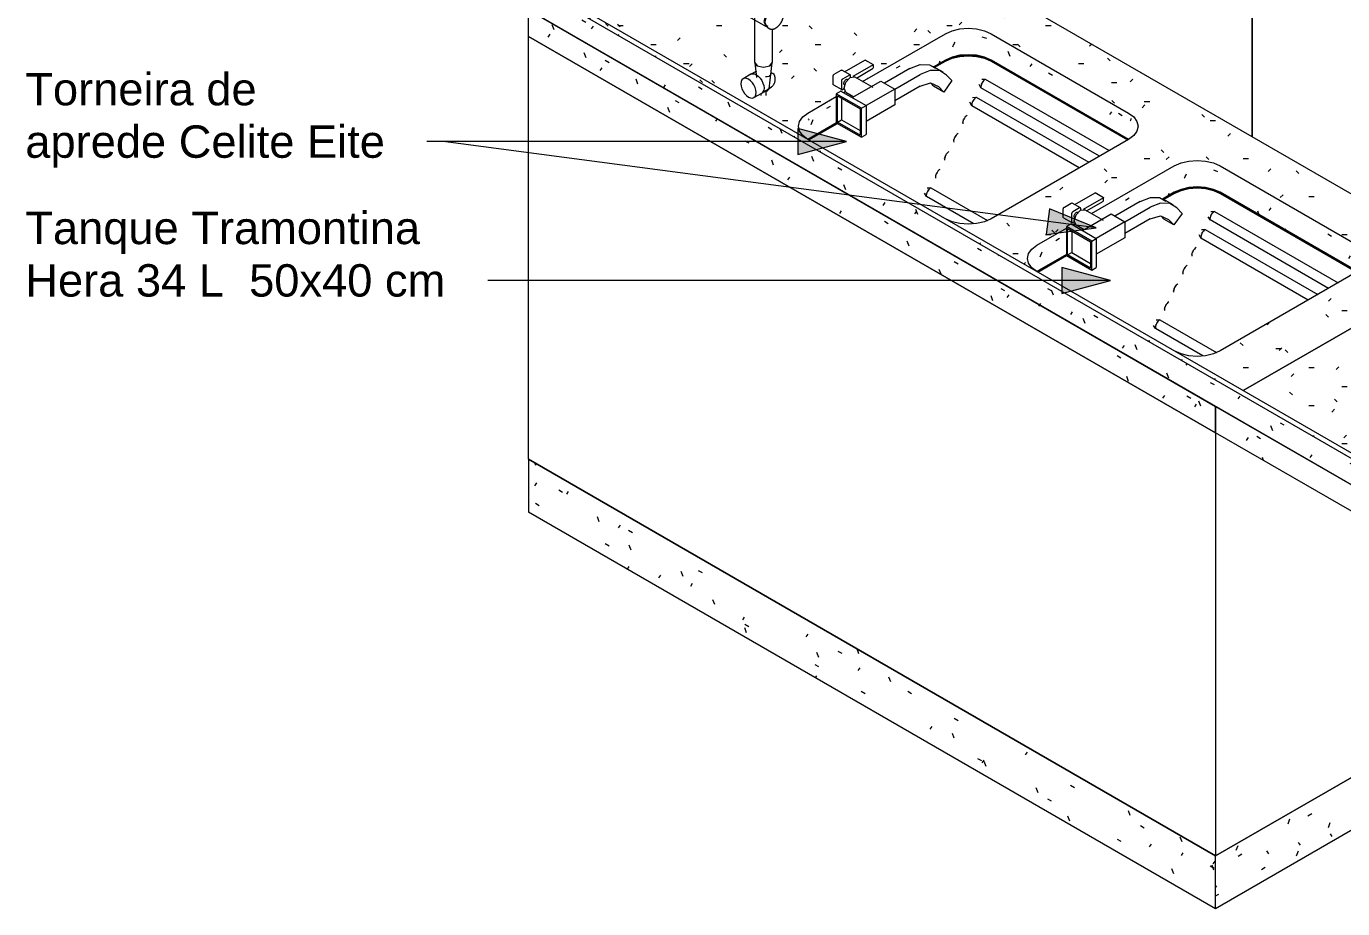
# Model space of a CAD drawing. Header units: millimetres. Extents: x 6080 to 25173, y -19165 to 2725.
# Drawn here: x 6080 to 8112, y -10175 to -8813 of the extents above; entities that cross this region are included whole.
import ezdxf

# ---------------------------------------------------------------- set-up
doc = ezdxf.new("R2010")
doc.units = ezdxf.units.MM
for name, color, linetype, lineweight in [('G-ANNO-TEXT', 231, 'Continuous', 9), ('I-FURN', 30, 'Continuous', 9), ('P-SANR-FIXT', 6, 'Continuous', 9)]:
    doc.layers.add(name, color=color, linetype=linetype, lineweight=lineweight)
doc.styles.add('Arial', font='arial.ttf', dxfattribs={"height": 50})
pattern_1 = [(0, (8517.123, -9955.41), (203.2, 29.329), [8.382, -144.018, 8.382, -144.018, -812.8]), (0, (8517.123, -9955.41), (203.2, 29.329), [-304.8, 8.382, -296.418, 8.382, -144.018, -355.6]), (0, (8517.123, -9955.41), (203.2, 29.329), [-762, 8.382, -93.218, 8.382, -245.618]), (135, (8593.323, -9940.745), (-145.594, 86.93524), [5.927, -101.836, 5.927, -676.572]), (135, (8593.323, -9940.745), (-145.594, 86.93524), [-113.69, -101.836, 5.927, -209.599, -359.21]), (135, (8593.323, -9940.745), (-145.594, 86.93524), [-431.052, 5.927, -101.836, 5.927, -245.52]), (135, (8593.323, -9940.745), (-145.594, 86.93524), [-544.742, -65.915, 5.927, -173.678]), (225, (8618.723, -9882.086), (-57.6059, -116.2646), [5.927, -101.836, 5.927, -676.572]), (225, (8618.723, -9882.086), (-57.6059, -116.2646), [-113.69, -101.836, 5.927, -209.599, -359.21]), (225, (8618.723, -9882.086), (-57.6059, -116.2646), [-431.052, 5.927, -101.836, 5.927, -245.52]), (225, (8618.723, -9882.086), (-57.6059, -116.2646), [-544.742, -65.915, 5.927, -173.678])]
pattern_2 = [(330, (8697.93, -8450.155), (143.684, -41.478), [6.844, -117.59, 6.844, -781.239]), (330, (8697.93, -8450.155), (143.684, -41.478), [-131.278, -117.59, 6.844, -242.024, -414.78]), (330, (8697.93, -8450.155), (143.684, -41.478), [-497.736, 6.844, -117.59, 6.844, -283.502]), (330, (8697.93, -8450.155), (143.684, -41.478), [-629.014, -76.112, 6.844, -200.546]), (111.206, (8751.813, -8460.525), (-102.95035, 182.3835), [8.193, -140.765, -943.402]), (111.206, (8751.813, -8460.525), (-102.95035, 182.3835), [-148.958, 8.193, -140.765, -794.444]), (111.206, (8751.813, -8460.525), (-102.95035, 182.3835), [-297.916, 8.193, -289.724, -496.527]), (111.206, (8751.813, -8460.525), (-102.95035, 182.3835), [-595.833, 8.193, -140.765, -347.569]), (111.206, (8751.813, -8460.525), (-102.95035, 182.3835), [-744.791, 8.193, -91.113, -248.264]), (111.206, (8751.813, -8460.525), (-102.95035, 182.3835), [-844.096, 8.193, -240.071]), (234.896, (8769.773, -8387.94), (-40.7338, -140.906), [5.153, -88.544, -593.415]), (234.896, (8769.773, -8387.94), (-40.7338, -140.906), [-93.697, 5.153, -88.544, -499.718]), (234.896, (8769.773, -8387.94), (-40.7338, -140.906), [-187.394, 5.153, -182.241, -312.324]), (234.896, (8769.773, -8387.94), (-40.7338, -140.906), [-374.788, 5.153, -88.544, -218.626]), (234.896, (8769.773, -8387.94), (-40.7338, -140.906), [-468.485, 5.153, -57.311, -156.162]), (234.896, (8769.773, -8387.94), (-40.7338, -140.906), [-530.95, 5.153, -151.008])]
pattern_3 = [(330, (9023.2, -8262.36), (179.605, -62.217), [6.844, -117.59, 6.844, -781.239]), (330, (9023.2, -8262.36), (179.605, -62.217), [-131.278, -117.59, 6.844, -242.024, -414.78]), (330, (9023.2, -8262.36), (179.605, -62.217), [-497.736, 6.844, -117.59, 6.844, -283.502]), (330, (9023.2, -8262.36), (179.605, -62.217), [-629.014, -76.112, 6.844, -200.546]), (111.206, (9077.082, -8272.73), (-96.68387, 166.2326), [8.193, -140.765, -943.402]), (111.206, (9077.082, -8272.73), (-96.68387, 166.2326), [-148.958, 8.193, -140.765, -794.444]), (111.206, (9077.082, -8272.73), (-96.68387, 166.2326), [-297.916, 8.193, -289.724, -496.527]), (111.206, (9077.082, -8272.73), (-96.68387, 166.2326), [-595.833, 8.193, -140.765, -347.569]), (111.206, (9077.082, -8272.73), (-96.68387, 166.2326), [-744.791, 8.193, -91.113, -248.264]), (111.206, (9077.082, -8272.73), (-96.68387, 166.2326), [-844.096, 8.193, -240.071]), (234.896, (9095.043, -8200.144), (-24.8949, -118.3728), [5.153, -88.544, -593.415]), (234.896, (9095.043, -8200.144), (-24.8949, -118.3728), [-93.697, 5.153, -88.544, -499.718]), (234.896, (9095.043, -8200.144), (-24.8949, -118.3728), [-187.394, 5.153, -182.241, -312.324]), (234.896, (9095.043, -8200.144), (-24.8949, -118.3728), [-374.788, 5.153, -88.544, -218.626]), (234.896, (9095.043, -8200.144), (-24.8949, -118.3728), [-468.485, 5.153, -57.311, -156.162]), (234.896, (9095.043, -8200.144), (-24.8949, -118.3728), [-530.95, 5.153, -151.008])]

# ---------------------------------------------------------------- blocks, each defined once
blk = doc.blocks.new('FP_2-Ortogonal 3D')
at = {"layer": 'I-FURN'}
for p, q in [((7869.2, -9044.5), (7870, -9043.2)), ((7870, -9043.2), (7870.7, -9041.8)), ((7870.7, -9041.8), (7871.4, -9040.5)), ((7919.6, -9037.3), (7913.2, -9034.6)), ((7867.8, -9047.3), (7868.5, -9045.9)), ((7868.5, -9045.9), (7869.2, -9044.5)), ((7900.4, -9060.9), (7901, -9061.9)), ((7901, -9061.9), (7901.6, -9063))]:
    blk.add_line(p, q, dxfattribs=at)
blk = doc.blocks.new('FP_3-Ortogonal 3D')
at = {"layer": 'I-FURN'}
for p, q in [((7784.1, -8958.6), (7784.6, -8957.8)), ((7784.6, -8957.8), (7785.1, -8957)), ((7785.1, -8957), (7785.6, -8956.2)), ((7785.6, -8956.2), (7786, -8955.4)), ((7786, -8955.4), (7786.5, -8954.6))]:
    blk.add_line(p, q, dxfattribs=at)
blk = doc.blocks.new('FP_4-Ortogonal 3D')
at = {"layer": 'I-FURN'}
for p, q in [((7511.7, -8841.5), (7512.4, -8840.1)), ((7512.4, -8840.1), (7513.2, -8838.7)), ((7513.2, -8838.7), (7513.9, -8837.3)), ((7562.7, -8831.6), (7555.9, -8829.2)), ((7510.3, -8844.3), (7511, -8842.9)), ((7511, -8842.9), (7511.7, -8841.5)), ((7542.6, -8856.2), (7543.2, -8857.2)), ((7543.2, -8857.2), (7543.8, -8858.2))]:
    blk.add_line(p, q, dxfattribs=at)
blk = doc.blocks.new('FP_5-Ortogonal 3D')
at = {"layer": 'I-FURN'}
for p, q in [((7286.9, -8955.4), (7287.4, -8956.1)), ((7287.4, -8956.1), (7287.9, -8956.8)), ((7287.9, -8956.8), (7288.4, -8957.6))]:
    blk.add_line(p, q, dxfattribs=at)
blk = doc.blocks.new('BANCADA LAVANDERIA - BANCADA LAVANDERIA-4419173-Ortogonal 3D')
at = {"layer": 'I-FURN'}
h = blk.add_hatch(dxfattribs=at)
h.set_pattern_fill('FP_6', color=256, style=0, pattern_type=2)
h.set_pattern_definition([(0, (8517.123, -9914.585), (203.2, 29.329), [8.382, -144.018, 8.382, -144.018, -812.8]), (0, (8517.123, -9914.585), (203.2, 29.329), [-304.8, 8.382, -296.418, 8.382, -144.018, -355.6]), (0, (8517.123, -9914.585), (203.2, 29.329), [-762, 8.382, -93.218, 8.382, -245.618]), (135, (8593.323, -9899.92), (-145.594, 86.93524), [5.927, -101.836, 5.927, -676.572]), (135, (8593.323, -9899.92), (-145.594, 86.93524), [-113.69, -101.836, 5.927, -209.599, -359.21]), (135, (8593.323, -9899.92), (-145.594, 86.93524), [-431.052, 5.927, -101.836, 5.927, -245.52]), (135, (8593.323, -9899.92), (-145.594, 86.93524), [-544.742, -65.915, 5.927, -173.678]), (225, (8618.723, -9841.26), (-57.6059, -116.2646), [5.927, -101.836, 5.927, -676.572]), (225, (8618.723, -9841.26), (-57.6059, -116.2646), [-113.69, -101.836, 5.927, -209.599, -359.21]), (225, (8618.723, -9841.26), (-57.6059, -116.2646), [-431.052, 5.927, -101.836, 5.927, -245.52]), (225, (8618.723, -9841.26), (-57.6059, -116.2646), [-544.742, -65.915, 5.927, -173.678])])
h.paths.add_polyline_path([(8538.3, -9718.1), (8545.4, -9714), (6869.6, -8746.4), (8495.9, -7807.5), (8729.3, -7942.2), (8729.3, -7934), (8495.9, -7799.3), (6855.4, -8746.4), (8246.6, -9549.6)])
h = blk.add_hatch(dxfattribs=at)
h.set_pattern_fill('FP_1', color=256, style=0, pattern_type=2)
h.set_pattern_definition(pattern_1)
h.paths.add_polyline_path([(7958.5, -9375.1), (8305, -9175.1), (7527.2, -8726), (8389.8, -8227.9), (8729.3, -8423.9), (8729.3, -7983), (8495.9, -7848.3), (6904.9, -8766.8), (7286.8, -8987.3), (7278.8, -8981.3), (7273.8, -8974.3), (7272.1, -8966.9), (7273.8, -8959.4), (7278.8, -8952.4), (7286.8, -8946.5), (7330.5, -8921.2), (7330.5, -8916.6), (7337.6, -8912.5), (7341.6, -8914.8), (7344.3, -8913.1), (7343.2, -8911.9), (7342.5, -8908.9), (7339.2, -8910.5), (7337.7, -8909.8), (7325.8, -8902.8), (7325.6, -8901.9), (7325.8, -8888.5), (7326.9, -8886.9), (7327.3, -8886.6), (7338.8, -8880.2), (7339.4, -8880.5), (7343.4, -8882.8), (7375, -8864.7), (7387.8, -8872.3), (7387.5, -8877.3), (7387.5, -8877.4), (7361.6, -8892.4), (7371, -8897.8), (7498.9, -8824), (7509.2, -8819.4), (7521.3, -8816.5), (7534.2, -8815.5), (7547.7, -8816.7), (7559.2, -8819.4), (7569.6, -8824), (7781.7, -8946.5), (7789.7, -8952.4), (7794.7, -8959.4), (7796.4, -8966.9), (7794.7, -8974.3), (7789.7, -8981.3), (7781.7, -8987.3), (7569.6, -9109.8), (7559.2, -9114.4), (7547.2, -9117.2), (7534.2, -9118.2), (7521.3, -9117.2), (7509.2, -9114.4), (7498.9, -9109.8), (7640.3, -9191.4), (7632.4, -9185.4), (7627.4, -9178.5), (7625.7, -9171), (7627.4, -9163.5), (7632.4, -9156.6), (7640.3, -9150.6), (7685.9, -9124.3), (7685.9, -9121.8), (7693, -9117.7), (7695.1, -9118.9), (7698.6, -9116.9), (7697.9, -9114.1), (7694.6, -9115.7), (7693.1, -9115), (7681.2, -9108), (7680.9, -9107.1), (7681.2, -9093.7), (7682.3, -9092.1), (7682.7, -9091.8), (7694.2, -9085.4), (7694.8, -9085.7), (7698.8, -9088), (7730.4, -9069.9), (7743.2, -9077.5), (7742.9, -9082.5), (7742.8, -9082.6), (7717, -9097.6), (7724.6, -9101.9), (7852.4, -9028.1), (7862.8, -9023.5), (7874.9, -9020.6), (7887.8, -9019.7), (7900.7, -9020.6), (7912.8, -9023.5), (7923.2, -9028.1), (8135.3, -9150.6), (8143.2, -9156.6), (8148.2, -9163.5), (8149.9, -9171), (8148.2, -9178.5), (8143.2, -9185.4), (8135.3, -9191.4), (7923.2, -9313.9), (7912.8, -9318.5), (7900.7, -9321.4), (7887.8, -9322.3), (7874.9, -9321.4), (7862.8, -9318.5), (7852.4, -9313.9), (7948.2, -9369.1)])
h.paths.add_polyline_path([(7205, -8767.6), (7205, -8767.9), (7205.2, -8767.6)])
h.paths.add_polyline_path([(7200.9, -8923.3), (7198, -8923.1), (7194.9, -8921.8), (7191.9, -8919.5), (7189, -8916.5), (7186.6, -8912.9), (7184.6, -8908.8), (7183.5, -8905), (7183.1, -8901.2), (7183.5, -8897.9), (7184.8, -8895.2), (7187.4, -8893.1), (7206.2, -8882), (7204.1, -8867.7), (7204.1, -8802.5), (7194.8, -8797.2), (7192.2, -8794.2), (7191.7, -8793), (7191.1, -8790.4), (7191.9, -8784.9), (7192.5, -8782), (7194.1, -8778.3), (7195.4, -8776.2), (7197.7, -8773.1), (7203.3, -8768.5), (7206.1, -8767.2), (7206.7, -8767.3), (7207.9, -8766.9), (7212.4, -8768), (7239.5, -8784), (7239.8, -8784.2), (7241.3, -8784.7), (7244.1, -8786.7), (7245.1, -8787.1), (7245, -8787.3), (7245.1, -8787.5), (7246, -8787.8), (7246.9, -8789.1), (7247, -8789.7), (7247.2, -8789.1), (7248, -8791), (7248.6, -8794.2), (7248.3, -8794.2), (7248.4, -8795.6), (7248.6, -8795.6), (7248.1, -8799.3), (7247.6, -8800.7), (7244.1, -8808.2), (7242.3, -8810.7), (7238.3, -8814.4), (7235.1, -8816.3), (7233.4, -8816.8), (7232.1, -8817.1), (7232.1, -8867.7), (7231.5, -8870.1), (7229.8, -8884.6), (7232.8, -8885.7), (7234.4, -8887.1), (7235.6, -8889.7), (7235.9, -8895.2), (7235.7, -8897.1), (7235.3, -8899.5), (7234, -8902.2), (7227.7, -8907.8), (7226.6, -8908.7), (7226.2, -8910.4), (7224.2, -8912.4), (7222.1, -8913.4), (7221.6, -8914.6), (7220.1, -8915.4), (7218.1, -8915.7), (7215.4, -8915.6), (7202.7, -8922.8)])
h.paths.add_polyline_path([(7244.1, -8807.8), (7245.1, -8806.5), (7244.7, -8807.1)])
h.paths.add_polyline_path([(7247.8, -8791.6), (7247.8, -8790.7), (7247.7, -8790.8), (7247.7, -8791)])
h = blk.add_hatch(dxfattribs=at)
h.set_pattern_fill('FP_2', color=256, style=0, pattern_type=2)
h.set_pattern_definition(pattern_2)
h.paths.add_polyline_path([(8538.3, -9758.9), (8538.3, -9718.1), (6855.4, -8746.4), (6855.4, -8787.2), (8485.5, -9728.4)])
h = blk.add_hatch(dxfattribs=at)
h.set_pattern_fill('FP_2', color=256, style=0, pattern_type=2)
h.set_pattern_definition(pattern_2)
h.paths.add_polyline_path([(7916.1, -9440.4), (7916.1, -9399.6), (6855.4, -8787.2), (6855.4, -8828.1), (7897.2, -9429.5)])
h = blk.add_hatch(dxfattribs=at)
h.set_pattern_fill('FP_13', color=256, style=0, pattern_type=2)
h.set_pattern_definition([(30, (7028.167, -7694.896), (107.763, 103.695), [6.844, -117.59, 6.844, -781.239]), (30, (7028.167, -7694.896), (107.763, 103.695), [-131.278, -117.59, 6.844, -242.024, -414.78]), (30, (7028.167, -7694.896), (107.763, 103.695), [-497.736, 6.844, -117.59, 6.844, -283.502]), (30, (7028.167, -7694.896), (107.763, 103.695), [-629.014, -76.112, 6.844, -200.546]), (125.104, (7082.05, -7643.05), (-118.7896, 86.0393), [5.153, -88.544, 5.153, -588.261]), (125.104, (7082.05, -7643.05), (-118.7896, 86.0393), [-98.85, -88.544, 5.153, -182.241, -312.324]), (125.104, (7082.05, -7643.05), (-118.7896, 86.0393), [-374.788, 5.153, -88.544, 5.153, -213.473]), (125.104, (7082.05, -7643.05), (-118.7896, 86.0393), [-473.639, -57.311, 5.153, -151.008]), (248.794, (7100.01, -7549.723), (-47.00014, -204.0919), [8.193, -140.765, -943.402]), (248.794, (7100.01, -7549.723), (-47.00014, -204.0919), [-148.958, 8.193, -140.765, -794.444]), (248.794, (7100.01, -7549.723), (-47.00014, -204.0919), [-297.916, 8.193, -289.724, -496.527]), (248.794, (7100.01, -7549.723), (-47.00014, -204.0919), [-595.833, 8.193, -140.765, -347.569]), (248.794, (7100.01, -7549.723), (-47.00014, -204.0919), [-744.791, 8.193, -91.113, -248.264]), (248.794, (7100.01, -7549.723), (-47.00014, -204.0919), [-844.096, 8.193, -240.071])])
h.paths.add_polyline_path([(7286.8, -8987.3), (7331, -8961.8), (7330.5, -8961.5), (7330.5, -8921.2), (7286.8, -8946.5), (7286.8, -8985)])
h.paths.add_polyline_path([(7355.3, -8922.7), (7357.6, -8921.4), (7345.3, -8914.3), (7344.3, -8913.3), (7341.6, -8914.8), (7354.5, -8922.3)])
h.paths.add_polyline_path([(7384.7, -8905.7), (7399.4, -8897.2), (7405.1, -8900.5), (7444.2, -8877.9), (7460, -8871.7), (7474.2, -8872), (7480.3, -8875.5), (7498.9, -8864.8), (7498.9, -8824), (7371, -8897.8), (7384.4, -8905.5)])
h = blk.add_hatch(dxfattribs=at)
h.set_pattern_fill('FP_11', color=256, style=0, pattern_type=2)
h.set_pattern_definition(pattern_3)
h.paths.add_polyline_path([(7781.7, -8987.3), (7781.7, -8946.5), (7569.6, -8824), (7569.6, -8864.8), (7771.4, -8981.3)])
h = blk.add_hatch(dxfattribs=at)
h.set_pattern_fill('FP_12', color=256, style=0, pattern_type=2)
h.set_pattern_definition([(30, (7381.72, -7899.02), (107.763, 103.695), [6.844, -117.59, 6.844, -781.239]), (30, (7381.72, -7899.02), (107.763, 103.695), [-131.278, -117.59, 6.844, -242.024, -414.78]), (30, (7381.72, -7899.02), (107.763, 103.695), [-497.736, 6.844, -117.59, 6.844, -283.502]), (30, (7381.72, -7899.02), (107.763, 103.695), [-629.014, -76.112, 6.844, -200.546]), (125.104, (7435.6, -7847.173), (-118.7896, 86.0393), [5.153, -88.544, 5.153, -588.261]), (125.104, (7435.6, -7847.173), (-118.7896, 86.0393), [-98.85, -88.544, 5.153, -182.241, -312.324]), (125.104, (7435.6, -7847.173), (-118.7896, 86.0393), [-374.788, 5.153, -88.544, 5.153, -213.473]), (125.104, (7435.6, -7847.173), (-118.7896, 86.0393), [-473.639, -57.311, 5.153, -151.008]), (248.794, (7453.562, -7753.847), (-47.00014, -204.0919), [8.193, -140.765, -943.402]), (248.794, (7453.562, -7753.847), (-47.00014, -204.0919), [-148.958, 8.193, -140.765, -794.444]), (248.794, (7453.562, -7753.847), (-47.00014, -204.0919), [-297.916, 8.193, -289.724, -496.527]), (248.794, (7453.562, -7753.847), (-47.00014, -204.0919), [-595.833, 8.193, -140.765, -347.569]), (248.794, (7453.562, -7753.847), (-47.00014, -204.0919), [-744.791, 8.193, -91.113, -248.264]), (248.794, (7453.562, -7753.847), (-47.00014, -204.0919), [-844.096, 8.193, -240.071])])
h.paths.add_polyline_path([(7640.3, -9191.4), (7685.9, -9165.1), (7685.9, -9124.3), (7640.3, -9150.6), (7640.3, -9180.6)])
h.paths.add_polyline_path([(7710.6, -9127.9), (7713, -9126.6), (7700.7, -9119.4), (7698.4, -9117.1), (7695.1, -9118.9), (7709.9, -9127.5)])
h.paths.add_polyline_path([(7740.1, -9110.9), (7754.8, -9102.4), (7760.5, -9105.7), (7799.6, -9083.1), (7815.4, -9076.9), (7829.6, -9077.2), (7833.9, -9079.7), (7852.4, -9068.8), (7852.4, -9028.1), (7724.6, -9101.9), (7739.8, -9110.7)])
h = blk.add_hatch(dxfattribs=at)
h.set_pattern_fill('FP_11', color=256, style=0, pattern_type=2)
h.set_pattern_definition(pattern_3)
h.paths.add_polyline_path([(8135.3, -9191.4), (8135.3, -9150.6), (7923.2, -9028.1), (7923.2, -9068.9), (8118.5, -9181.7)])
h = blk.add_hatch(dxfattribs=at)
h.set_pattern_fill('FP_1', color=256, style=0, pattern_type=2)
h.set_pattern_definition(pattern_1)
h.paths.add_polyline_path([(8545.4, -9754.8), (8927.2, -9534.3), (8305, -9175.1), (7958.5, -9375.1), (8545.4, -9714), (8545.4, -9728.4)])
h = blk.add_hatch(dxfattribs=at)
h.set_pattern_fill('FP_2', color=256, style=0, pattern_type=2)
h.set_pattern_definition(pattern_2)
h.paths.add_polyline_path([(8538.3, -9799.7), (8538.3, -9758.9), (7916.1, -9399.6), (7916.1, -9440.4), (8414.8, -9728.4)])
h = blk.add_hatch(dxfattribs=at)
h.set_pattern_fill('FP_2', color=256, style=0, pattern_type=2)
h.set_pattern_definition(pattern_2)
h.paths.add_polyline_path([(7916.1, -10175.3), (7916.1, -10093.6), (6855.4, -9481.3), (6855.4, -9562.9), (7265.5, -9799.7)])
h = blk.add_hatch(dxfattribs=at)
h.set_pattern_fill('FP_4', color=256, style=0, pattern_type=2)
h.set_pattern_definition([(30, (7735.274, -8103.144), (143.684, 124.434), [6.844, -117.59, 6.844, -781.239]), (30, (7735.274, -8103.144), (143.684, 124.434), [-131.278, -117.59, 6.844, -242.024, -414.78]), (30, (7735.274, -8103.144), (143.684, 124.434), [-497.736, 6.844, -117.59, 6.844, -283.502]), (30, (7735.274, -8103.144), (143.684, 124.434), [-629.014, -76.112, 6.844, -200.546]), (125.104, (7789.155, -8051.297), (-102.9507, 63.5061), [5.153, -88.544, 5.153, -588.261]), (125.104, (7789.155, -8051.297), (-102.9507, 63.5061), [-98.85, -88.544, 5.153, -182.241, -312.324]), (125.104, (7789.155, -8051.297), (-102.9507, 63.5061), [-374.788, 5.153, -88.544, 5.153, -213.473]), (125.104, (7789.155, -8051.297), (-102.9507, 63.5061), [-473.639, -57.311, 5.153, -151.008]), (248.794, (7807.116, -7957.97), (-40.73367, -187.94098), [8.193, -140.765, -943.402]), (248.794, (7807.116, -7957.97), (-40.73367, -187.94098), [-148.958, 8.193, -140.765, -794.444]), (248.794, (7807.116, -7957.97), (-40.73367, -187.94098), [-297.916, 8.193, -289.724, -496.527]), (248.794, (7807.116, -7957.97), (-40.73367, -187.94098), [-595.833, 8.193, -140.765, -347.569]), (248.794, (7807.116, -7957.97), (-40.73367, -187.94098), [-744.791, 8.193, -91.113, -248.264]), (248.794, (7807.116, -7957.97), (-40.73367, -187.94098), [-844.096, 8.193, -240.071])])
h.paths.add_polyline_path([(7916.1, -10175.3), (8234.3, -9991.6), (8234.3, -9909.9), (7916.1, -10093.6)])
for p, q in [((7972.7, -8550.5), (7972.7, -8983.2)), ((7972.7, -8983.2), (7972.7, -8550.5)), ((8305, -9175.1), (7527.2, -8726)), ((6855.4, -8746.4), (8538.3, -9718.1)), ((8545.4, -9714), (6869.6, -8746.4)), ((8538.3, -9758.9), (6855.4, -8787.2)), ((6855.4, -8787.2), (7916.1, -9399.6)), ((6855.4, -8828.1), (6855.4, -8787.2)), ((6855.4, -8828.1), (7916.1, -9440.4)), ((6855.4, -9481.3), (6855.4, -8828.1)), ((7916.1, -9440.4), (6855.4, -8828.1)), ((7371, -8897.8), (7498.9, -8824)), ((7569.6, -8824), (7781.7, -8946.5)), ((7480.3, -8875.5), (7498.9, -8864.8)), ((7498.9, -8864.8), (7480.3, -8875.5)), ((7481.7, -8876.4), (7498.9, -8866.4)), ((7498.9, -8866.4), (7481.7, -8876.4)), ((7569.6, -8864.8), (7781.7, -8987.3)), ((7781.7, -8987.3), (7569.6, -8864.8)), ((7569.6, -8866.4), (7780.3, -8988.1)), ((7780.3, -8988.1), (7569.6, -8866.4)), ((7555.1, -8894.4), (7560.6, -8894.2)), ((7557, -8897.7), (7557.4, -8897.2)), ((7559.4, -8895.1), (7560.6, -8894.2)), ((7560.6, -8894.2), (7751.8, -9004.6)), ((7286.8, -8946.5), (7330.5, -8921.2)), ((7341.6, -8914.8), (7344.4, -8913.2)), ((7553.9, -8907.6), (7551, -8902.5)), ((7553.8, -8905.7), (7553.9, -8905.1)), ((7736.8, -9013.2), (7553.9, -8907.6)), ((7554.2, -8903.5), (7554.3, -8903)), ((7539.9, -8935.5), (7536.9, -8929.9)), ((7539.8, -8933.6), (7539.8, -8933.1)), ((7705.6, -9031.2), (7539.9, -8935.5)), ((7540.1, -8931.5), (7540.3, -8930.9)), ((7540.8, -8922.5), (7546.6, -8922.2)), ((7542.9, -8925.6), (7543.3, -8925.1)), ((7546.6, -8922.2), (7720.5, -9022.6)), ((7286.8, -8987.3), (7331, -8961.8)), ((7331, -8961.8), (7286.8, -8987.3)), ((7525.8, -8961.5), (7525.9, -8961)), ((7526.2, -8959.4), (7526.3, -8958.8)), ((7529, -8953.5), (7529.4, -8953)), ((7288.2, -8988.1), (7332.4, -8962.6)), ((7332.4, -8962.6), (7288.2, -8988.1)), ((7514.9, -8981.5), (7515.3, -8981)), ((7511.8, -8989.4), (7511.8, -8988.9)), ((7512.1, -8987.3), (7512.2, -8986.8)), ((7781.7, -8987.3), (7569.6, -9109.8)), ((7497.7, -9017.4), (7497.8, -9016.7)), ((7498, -9015.3), (7498.2, -9014.7)), ((7500.9, -9009.4), (7501.2, -9008.9)), ((7484, -9043.2), (7484.1, -9042.7)), ((7486.8, -9037.3), (7487.2, -9036.9)), ((7490.3, -9034), (7490.4, -9033.9)), ((7724.6, -9101.9), (7852.4, -9028.1)), ((7923.2, -9028.1), (8135.3, -9150.6)), ((7471, -9062), (7476.3, -9061.9)), ((7476.3, -9061.9), (7563.8, -9112.3)), ((7483.6, -9045.3), (7483.7, -9044.8)), ((7469.6, -9075.2), (7466.8, -9070.4)), ((7469.6, -9073.3), (7469.6, -9072.8)), ((7542.9, -9117.6), (7469.6, -9075.2)), ((7469.9, -9071.2), (7470, -9070.6)), ((7472.8, -9065.1), (7473.1, -9064.8)), ((7833.9, -9079.7), (7852.4, -9068.9)), ((7852.4, -9068.9), (7833.9, -9079.7)), ((7835.3, -9080.5), (7852.4, -9070.6)), ((7852.4, -9070.6), (7835.3, -9080.5)), ((7923.2, -9068.9), (8135.3, -9191.4)), ((8135.3, -9191.4), (7923.2, -9068.9)), ((7923.2, -9070.6), (8133.9, -9192.2)), ((8133.9, -9192.2), (7923.2, -9070.6)), ((7908.7, -9098.6), (7914.2, -9098.4)), ((7910.6, -9101.8), (7910.9, -9101.3)), ((7914.2, -9098.4), (8105.3, -9208.7)), ((7640.3, -9150.6), (7685.9, -9124.3)), ((7695.1, -9118.9), (7698.6, -9116.9)), ((7907.5, -9111.7), (7904.6, -9106.6)), ((7907.4, -9109.8), (7907.4, -9109.3)), ((8090.4, -9217.3), (7907.5, -9111.7)), ((7907.7, -9107.7), (7907.9, -9107.1)), ((7893.4, -9139.7), (7890.5, -9134.4)), ((7893.3, -9137.7), (7893.4, -9137.2)), ((8059.2, -9235.4), (7893.4, -9139.7)), ((7893.7, -9135.6), (7893.8, -9135.1)), ((7894.4, -9126.6), (7900.1, -9126.3)), ((7900.1, -9126.3), (8074.1, -9226.7)), ((7640.3, -9191.4), (7685.9, -9165.1)), ((7685.9, -9165.1), (7640.3, -9191.4)), ((7879.4, -9165.6), (7879.4, -9165.1)), ((7879.7, -9163.5), (7879.9, -9162.9)), ((7882.5, -9157.6), (7882.9, -9157.2)), ((7641.7, -9192.2), (7685.9, -9166.7)), ((7685.9, -9166.7), (7641.7, -9192.2)), ((7868.5, -9185.6), (7868.8, -9185.1)), ((8305, -9175.1), (7958.5, -9375.1)), ((7958.5, -9375.1), (8305, -9175.1)), ((7865.3, -9193.6), (7865.4, -9193.1)), ((7865.7, -9191.4), (7865.8, -9190.9)), ((8135.3, -9191.4), (7923.2, -9313.9)), ((7851.3, -9221.5), (7851.3, -9221)), ((7851.6, -9219.4), (7851.7, -9218.8)), ((7854.4, -9213.5), (7854.8, -9213.1)), ((7837.5, -9247.3), (7837.7, -9246.8)), ((7840.4, -9241.5), (7840.7, -9241)), ((7824.5, -9266.1), (7829.9, -9266)), ((7829.9, -9266), (7917.3, -9316.5)), ((7837.2, -9249.5), (7837.2, -9248.9)), ((7823.2, -9279.4), (7820.3, -9274.5)), ((7823.1, -9277.4), (7823.1, -9277.1)), ((7896.5, -9321.7), (7823.2, -9279.4)), ((7823.5, -9275.3), (7823.6, -9274.7)), ((7826.3, -9269.4), (7826.6, -9269)), ((7916.1, -9399.6), (8538.3, -9758.9)), ((7916.1, -9440.4), (7916.1, -9399.6)), ((7916.1, -9399.6), (7916.1, -9440.4)), ((8538.3, -9799.7), (7916.1, -9440.4)), ((7916.1, -9440.4), (7916.1, -10093.6)), ((7916.1, -10093.6), (6855.4, -9481.3)), ((6855.4, -9481.3), (7916.1, -10093.6)), ((6855.4, -9481.3), (6855.4, -9562.9)), ((7916.1, -10175.3), (6855.4, -9562.9)), ((8305, -9869.1), (7916.1, -10093.6)), ((7916.1, -10093.6), (8234.3, -9909.9)), ((8234.3, -9991.6), (7916.1, -10175.3)), ((7916.1, -10175.3), (7916.1, -10093.6))]:
    blk.add_line(p, q, dxfattribs=at)
for points in [[(7498.9, -8824, 0), (7509.2, -8819.4, 0), (7521.3, -8816.5, 0), (7534.2, -8815.5, 0), (7547.2, -8816.5, 0), (7559.2, -8819.4, 0), (7569.6, -8824, 0)], [(7498.9, -8864.8, 0), (7509.2, -8860.2, 0), (7521.3, -8857.3, 0), (7534.2, -8856.4, 0), (7547.2, -8857.3, 0), (7559.2, -8860.2, 0), (7569.6, -8864.8, 0)], [(7569.6, -8864.8, 0), (7559.2, -8860.2, 0), (7547.2, -8857.3, 0), (7534.2, -8856.4, 0), (7521.3, -8857.3, 0), (7509.2, -8860.2, 0), (7498.9, -8864.8, 0)], [(7498.9, -8866.4, 0), (7509.2, -8861.9, 0), (7521.3, -8859, 0), (7534.2, -8858, 0), (7547.2, -8859, 0), (7559.2, -8861.9, 0), (7569.6, -8866.4, 0)], [(7569.6, -8866.4, 0), (7559.2, -8861.9, 0), (7547.2, -8859, 0), (7534.2, -8858, 0), (7521.3, -8859, 0), (7509.2, -8861.9, 0), (7498.9, -8866.4, 0)], [(7555.4, -8900.2, 0), (7554.6, -8902.2, 0), (7554.1, -8904.1, 0), (7553.8, -8905.9, 0), (7553.9, -8907.6, 0)], [(7554.8, -8901.7, 0), (7554.9, -8901.3, 0), (7555.1, -8900.9, 0)], [(7560.6, -8894.2, 0), (7559.2, -8895.3, 0), (7557.8, -8896.7, 0), (7556.5, -8898.4, 0), (7555.4, -8900.2, 0)], [(7555.7, -8899.7, 0), (7556, -8899.2, 0), (7556.2, -8898.8, 0)], [(7541.4, -8928.2, 0), (7540.5, -8930.1, 0), (7540, -8932, 0), (7539.8, -8933.9, 0), (7539.9, -8935.5, 0)], [(7540.6, -8929.9, 0), (7540.9, -8929.3, 0), (7541.1, -8928.8, 0)], [(7546.6, -8922.2, 0), (7545.1, -8923.3, 0), (7543.7, -8924.7, 0), (7542.4, -8926.4, 0), (7541.4, -8928.2, 0)], [(7541.6, -8927.7, 0), (7541.9, -8927.1, 0), (7542.2, -8926.8, 0)], [(7286.8, -8987.3, 0), (7278.8, -8981.3, 0), (7273.8, -8974.3, 0), (7272.1, -8966.9, 0), (7273.8, -8959.4, 0), (7278.8, -8952.4, 0), (7286.8, -8946.5, 0)], [(7527.4, -8956.1, 0), (7526.6, -8958, 0), (7526, -8959.9, 0), (7525.8, -8961.8, 0), (7525.9, -8963.4, 0)], [(7526.8, -8957.5, 0), (7526.9, -8957.2, 0), (7527.1, -8956.7, 0)], [(7532.6, -8950.1, 0), (7531.1, -8951.2, 0), (7529.7, -8952.6, 0), (7528.5, -8954.2, 0), (7527.4, -8956.1, 0)], [(7527.7, -8955.6, 0), (7528, -8955, 0), (7528.2, -8954.7, 0)], [(7781.7, -8946.5, 0), (7789.7, -8952.4, 0), (7794.7, -8959.4, 0), (7796.4, -8966.9, 0), (7794.7, -8974.3, 0), (7789.7, -8981.3, 0), (7781.7, -8987.3, 0)], [(7518.5, -8978, 0), (7517.1, -8979.1, 0), (7515.7, -8980.5, 0), (7514.4, -8982.2, 0), (7513.3, -8984, 0)], [(7513.6, -8983.5, 0), (7513.9, -8983, 0), (7514.1, -8982.6, 0)], [(7513.3, -8984, 0), (7512.5, -8985.9, 0), (7512, -8987.9, 0), (7511.7, -8989.7, 0), (7511.8, -8991.4, 0)], [(7512.7, -8985.5, 0), (7512.8, -8985.1, 0), (7513, -8984.6, 0)], [(7499.3, -9012, 0), (7498.5, -9013.9, 0), (7497.9, -9015.8, 0), (7497.7, -9017.6, 0), (7497.8, -9019.3, 0)], [(7498.6, -9013.4, 0), (7498.8, -9013.1, 0), (7499, -9012.6, 0)], [(7504.5, -9006, 0), (7503, -9007.1, 0), (7501.6, -9008.5, 0), (7500.3, -9010.1, 0), (7499.3, -9012, 0)], [(7499.5, -9011.5, 0), (7499.9, -9010.9, 0), (7500.1, -9010.6, 0)], [(7852.4, -9028.1, 0), (7862.8, -9023.5, 0), (7874.9, -9020.6, 0), (7887.8, -9019.7, 0), (7900.7, -9020.6, 0), (7912.8, -9023.5, 0), (7923.2, -9028.1, 0)], [(7485.2, -9039.9, 0), (7484.4, -9041.8, 0), (7483.9, -9043.8, 0), (7483.6, -9045.6, 0), (7483.7, -9047.3, 0)], [(7484.6, -9041.4, 0), (7484.7, -9041, 0), (7484.9, -9040.5, 0)], [(7490.4, -9033.9, 0), (7489, -9035, 0), (7487.5, -9036.4, 0), (7486.3, -9038.1, 0), (7485.2, -9039.9, 0)], [(7485.5, -9039.4, 0), (7485.8, -9038.8, 0), (7486, -9038.5, 0)], [(7476.3, -9061.9, 0), (7474.9, -9063, 0), (7473.5, -9064.4, 0), (7472.2, -9066, 0), (7471.1, -9067.9, 0)], [(7852.4, -9068.9, 0), (7862.8, -9064.4, 0), (7874.9, -9061.5, 0), (7887.8, -9060.5, 0), (7900.7, -9061.5, 0), (7912.8, -9064.4, 0), (7923.2, -9068.9, 0)], [(7923.2, -9068.9, 0), (7912.8, -9064.4, 0), (7900.7, -9061.5, 0), (7887.8, -9060.5, 0), (7874.9, -9061.5, 0), (7862.8, -9064.4, 0), (7852.4, -9068.9, 0)], [(7852.4, -9070.6, 0), (7862.8, -9066, 0), (7874.9, -9063.1, 0), (7887.8, -9062.1, 0), (7900.7, -9063.1, 0), (7912.8, -9066, 0), (7923.2, -9070.6, 0)], [(7923.2, -9070.6, 0), (7912.8, -9066, 0), (7900.7, -9063.1, 0), (7887.8, -9062.1, 0), (7874.9, -9063.1, 0), (7862.8, -9066, 0), (7852.4, -9070.6, 0)], [(7471.1, -9067.9, 0), (7470.3, -9069.8, 0), (7469.8, -9071.7, 0), (7469.5, -9073.6, 0), (7469.6, -9075.2, 0)], [(7470.5, -9069.3, 0), (7470.6, -9069, 0), (7470.7, -9068.8, 0)], [(7471.4, -9067.4, 0), (7471.7, -9066.8, 0), (7471.9, -9066.5, 0)], [(7909, -9104.4, 0), (7908.2, -9106.3, 0), (7907.6, -9108.2, 0), (7907.4, -9110, 0), (7907.5, -9111.7, 0)], [(7914.2, -9098.4, 0), (7912.7, -9099.5, 0), (7911.3, -9100.9, 0), (7910, -9102.5, 0), (7909, -9104.4, 0)], [(7909.2, -9103.9, 0), (7909.6, -9103.3, 0), (7909.8, -9103, 0)], [(7569.6, -9109.8, 0), (7559.2, -9114.4, 0), (7547.2, -9117.2, 0), (7534.2, -9118.2, 0), (7521.3, -9117.2, 0), (7509.2, -9114.4, 0), (7498.9, -9109.8, 0)], [(7908.3, -9105.8, 0), (7908.5, -9105.4, 0), (7908.7, -9105, 0)], [(7894.9, -9132.3, 0), (7894.1, -9134.2, 0), (7893.6, -9136.1, 0), (7893.3, -9138, 0), (7893.4, -9139.7, 0)], [(7894.3, -9133.8, 0), (7894.4, -9133.4, 0), (7894.6, -9132.9, 0)], [(7900.1, -9126.3, 0), (7898.6, -9127.4, 0), (7897.2, -9128.8, 0), (7896, -9130.5, 0), (7894.9, -9132.3, 0)], [(7895.2, -9131.8, 0), (7895.5, -9131.2, 0), (7895.7, -9130.9, 0)], [(7896.5, -9129.7, 0), (7896.9, -9129.3, 0), (7897.2, -9128.9, 0)], [(7640.3, -9191.4, 0), (7632.4, -9185.4, 0), (7627.4, -9178.5, 0), (7625.7, -9171, 0), (7627.4, -9163.5, 0), (7632.4, -9156.6, 0), (7640.3, -9150.6, 0)], [(7881, -9160.2, 0), (7880.1, -9162.1, 0), (7879.6, -9164, 0), (7879.4, -9165.9, 0), (7879.5, -9167.6, 0)], [(7880.3, -9161.7, 0), (7880.5, -9161.3, 0), (7880.7, -9160.8, 0)], [(7886.2, -9154.2, 0), (7884.7, -9155.3, 0), (7883.3, -9156.7, 0), (7882, -9158.4, 0), (7881, -9160.2, 0)], [(7881.2, -9159.7, 0), (7881.5, -9159.1, 0), (7881.7, -9158.8, 0)], [(7872.1, -9182.1, 0), (7870.6, -9183.2, 0), (7869.2, -9184.7, 0), (7868, -9186.3, 0), (7866.9, -9188.1, 0)], [(7866.9, -9188.1, 0), (7866.1, -9190.1, 0), (7865.5, -9192, 0), (7865.3, -9193.8, 0), (7865.4, -9195.5, 0)], [(7866.2, -9189.6, 0), (7866.4, -9189.2, 0), (7866.6, -9188.8, 0)], [(7867.1, -9187.7, 0), (7867.5, -9187.1, 0), (7867.7, -9186.7, 0)], [(7852.8, -9216.1, 0), (7852, -9218, 0), (7851.5, -9219.9, 0), (7851.2, -9221.8, 0), (7851.3, -9223.4, 0)], [(7852.2, -9217.5, 0), (7852.3, -9217.2, 0), (7852.5, -9216.7, 0)], [(7858, -9210.1, 0), (7856.6, -9211.2, 0), (7855.2, -9212.6, 0), (7853.9, -9214.3, 0), (7852.8, -9216.1, 0)], [(7853.1, -9215.6, 0), (7853.4, -9215, 0), (7853.6, -9214.7, 0)], [(7838.8, -9244, 0), (7838, -9246, 0), (7837.4, -9247.9, 0), (7837.2, -9249.7, 0), (7837.3, -9251.4, 0)], [(7838.1, -9245.5, 0), (7838.3, -9245.1, 0), (7838.5, -9244.7, 0)], [(7844, -9238, 0), (7842.5, -9239.1, 0), (7841.1, -9240.5, 0), (7839.8, -9242.2, 0), (7838.8, -9244, 0)], [(7839, -9243.6, 0), (7839.4, -9243, 0), (7839.6, -9242.6, 0)], [(7829.9, -9266, 0), (7828.4, -9267.1, 0), (7827, -9268.5, 0), (7825.8, -9270.2, 0), (7824.7, -9272, 0)], [(7824.7, -9272, 0), (7823.9, -9273.9, 0), (7823.3, -9275.8, 0), (7823.1, -9277.7, 0), (7823.2, -9279.4, 0)], [(7824, -9273.5, 0), (7824.2, -9273.1, 0), (7824.4, -9272.6, 0)], [(7824.9, -9271.5, 0), (7825.3, -9270.9, 0), (7825.5, -9270.6, 0)], [(7923.2, -9313.9, 0), (7912.8, -9318.5, 0), (7900.7, -9321.4, 0), (7887.8, -9322.3, 0), (7874.9, -9321.4, 0), (7862.8, -9318.5, 0), (7852.4, -9313.9, 0)]]:
    blk.add_polyline3d(points, dxfattribs=at)
for name in ['FP_4-Ortogonal 3D', 'FP_5-Ortogonal 3D', 'FP_3-Ortogonal 3D', 'FP_2-Ortogonal 3D']:
    blk.add_blockref(name, (0, 0), dxfattribs=at)
blk = doc.blocks.new('Torneira de Parede Elite - Único-4610672-Ortogonal 3D')
at = {"layer": 'P-SANR-FIXT'}
for p, q in [((7698.7, -9088), (7730.1, -9069.9)), ((7742.8, -9077.3), (7711.4, -9095.4)), ((7716.9, -9097.6), (7742.8, -9082.6)), ((7743.1, -9077.3), (7730.3, -9069.9)), ((7742.8, -9082.6), (7742.9, -9082.6)), ((7743.2, -9082), (7743.2, -9077.5)), ((7743.2, -9082.1), (7743.2, -9082)), ((7799.6, -9083.1), (7760.5, -9105.7)), ((7850.7, -9088.5), (7835.1, -9079.6)), ((7680.9, -9107.1), (7680.9, -9094.8)), ((7682.7, -9091.8), (7693.3, -9085.7)), ((7693.7, -9102.2), (7693.7, -9114.5)), ((7707.3, -9092.9), (7694.6, -9085.5)), ((7706.1, -9093), (7695.5, -9099.2)), ((7707.5, -9096.6), (7714.2, -9096)), ((7707.8, -9096.5), (7707.8, -9094)), ((7710.6, -9127.9), (7754.8, -9102.4)), ((7742.9, -9112.5), (7714.2, -9096)), ((7754.8, -9102.4), (7776.1, -9114.6)), ((7776.1, -9114.6), (7815.2, -9092)), ((7864.4, -9101.7), (7851.7, -9119.4)), ((7856.3, -9093), (7864.4, -9101.7)), ((7681.5, -9108.2), (7694.2, -9115.6)), ((7693, -9117.7), (7685.9, -9121.8)), ((7685.9, -9121.8), (7685.9, -9166.7)), ((7724.8, -9144.2), (7685.9, -9121.8)), ((7687.7, -9165.7), (7687.7, -9124.9)), ((7687.7, -9124.9), (7723, -9145.3)), ((7693, -9117.7), (7731.9, -9140.2)), ((7695.5, -9115.5), (7698, -9114)), ((7700.7, -9119.4), (7713, -9126.6)), ((7776.1, -9114.6), (7731.9, -9140.2)), ((7815.2, -9110), (7776.1, -9132.6)), ((7776.1, -9114.6), (7776.1, -9139.1)), ((7831.4, -9105.3), (7836.1, -9110.4)), ((7851.7, -9119.4), (7836.1, -9110.4)), ((7843.6, -9110.7), (7851.7, -9119.4)), ((7693.9, -9128.4), (7693.9, -9162.1)), ((7724.8, -9144.2), (7731.9, -9140.2)), ((7724.8, -9189.2), (7724.8, -9144.2)), ((7776.1, -9139.1), (7731.9, -9164.7)), ((7731.9, -9140.2), (7731.9, -9185.1)), ((7687.7, -9165.7), (7693.9, -9162.1)), ((7693.9, -9162.1), (7723, -9178.9)), ((7723, -9145.3), (7723, -9186.1)), ((7685.9, -9166.7), (7724.8, -9189.2)), ((7723, -9186.1), (7687.7, -9165.7)), ((7724.8, -9189.2), (7731.9, -9185.1))]:
    blk.add_line(p, q, dxfattribs=at)
for points in [[(7730.1, -9069.9, 0), (7730.2, -9069.9, 0), (7730.3, -9069.9, 0), (7730.3, -9069.9, 0), (7730.4, -9069.9, 0)], [(7743.2, -9077.5, 0), (7743.2, -9077.4, 0), (7743.2, -9077.3, 0), (7743.1, -9077.3, 0), (7743, -9077.2, 0), (7742.9, -9077.2, 0), (7742.8, -9077.3, 0)], [(7799.6, -9083.1, 0), (7815.4, -9076.9, 0), (7829.6, -9077.2, 0), (7839.2, -9082.5, 0)], [(7680.9, -9094.8, 0), (7681, -9094.3, 0), (7681.2, -9093.7, 0), (7681.5, -9093.1, 0), (7681.8, -9092.6, 0), (7682.3, -9092.1, 0), (7682.7, -9091.8, 0)], [(7693.3, -9085.7, 0), (7693.8, -9085.5, 0), (7694.2, -9085.4, 0), (7694.6, -9085.5, 0)], [(7695.5, -9099.2, 0), (7695, -9099.5, 0), (7694.6, -9099.9, 0), (7694.2, -9100.5, 0), (7693.9, -9101.1, 0), (7693.8, -9101.6, 0), (7693.7, -9102.2, 0)], [(7698.6, -9108.4, 0), (7698.1, -9107.9, 0), (7697.7, -9107.1, 0), (7697.6, -9106.1, 0), (7697.7, -9105, 0), (7698.1, -9103.8, 0), (7698.6, -9102.6, 0), (7699.4, -9101.5, 0), (7700.2, -9100.6, 0), (7701.1, -9100, 0)], [(7700.7, -9119.4, 0), (7697.9, -9113.2, 0), (7700.7, -9103.8, 0), (7707.5, -9096.6, 0)], [(7701.1, -9100, 0), (7702, -9099.6, 0), (7702.9, -9099.5, 0), (7703.6, -9099.7, 0)], [(7707.8, -9094, 0), (7707.8, -9093.6, 0), (7707.6, -9093.2, 0), (7707.3, -9092.9, 0), (7707, -9092.8, 0), (7706.5, -9092.8, 0), (7706.1, -9093, 0)], [(7856.3, -9093, 0), (7845.2, -9086.2, 0), (7831, -9085.9, 0), (7815.2, -9092, 0)], [(7681.5, -9108.2, 0), (7681.2, -9108, 0), (7681, -9107.6, 0), (7680.9, -9107.1, 0)], [(7693.7, -9114.5, 0), (7693.8, -9115, 0), (7693.9, -9115.3, 0), (7694.2, -9115.6, 0), (7694.6, -9115.7, 0), (7695, -9115.7, 0), (7695.5, -9115.5, 0)], [(7815.2, -9110, 0), (7831.2, -9105.3, 0), (7843.6, -9110.7, 0)]]:
    blk.add_polyline3d(points, dxfattribs=at)
blk = doc.blocks.new('Ducha Higiênica Mix_Match - Cobre Escovado-4987926-Ortogonal 3D')
at = {"layer": 'P-SANR-FIXT'}
for p, q in [((7214.2, -8771.1), (7210.5, -8769)), ((7239, -8783.4), (7211.8, -8767.7)), ((7194.8, -8797.2), (7222, -8812.9)), ((7195.3, -8795.4), (7198.9, -8797.5)), ((7204.1, -8789.5), (7204.1, -8867.7)), ((7232.5, -8785), (7230.5, -8785.8)), ((7232.2, -8785.2), (7240.7, -8784.4)), ((7239.8, -8786.1), (7238, -8785.1)), ((7245, -8786.8), (7240.7, -8784.4)), ((7222.9, -8811.2), (7224.7, -8812.2)), ((7223.7, -8813.9), (7228, -8816.3)), ((7232.1, -8867.7), (7232.1, -8817)), ((7204.5, -8869.1), (7207.3, -8891.5)), ((7226.7, -8909.3), (7231.7, -8869.1)), ((7231.1, -8870.8), (7227.7, -8874.1)), ((7228, -8873.4), (7232.1, -8867.7)), ((7198.7, -8886.6), (7186.6, -8893.6)), ((7199.6, -8886.1), (7198.7, -8886.6)), ((7199.6, -8886.1), (7208, -8881.5)), ((7202.1, -8885.8), (7203, -8885.9)), ((7211.1, -8890.6), (7212.1, -8891.6)), ((7222, -8890.7), (7221.4, -8890.6)), ((7223.3, -8890.7), (7222.1, -8890.7)), ((7229.3, -8886.7), (7229.1, -8887.2)), ((7203.3, -8922.6), (7215.4, -8915.6)), ((7214.1, -8916.4), (7214.1, -8919.3)), ((7215.4, -8915.6), (7216.3, -8915.1)), ((7217.8, -8901.5), (7218.2, -8902.8)), ((7218.2, -8912.2), (7217.8, -8913.1)), ((7218.1, -8913.8), (7224.2, -8912.4)), ((7222.1, -8919.3), (7222.1, -8911.5)), ((7224.2, -8912.4), (7226.7, -8908.5))]:
    blk.add_line(p, q, dxfattribs=at)
for points in [[(7194.8, -8797.2, 0), (7194.4, -8796.9, 0), (7194.1, -8796.7, 0), (7193.7, -8796.4, 0), (7193.4, -8796.1, 0), (7193.2, -8795.8, 0), (7192.9, -8795.5, 0), (7192.6, -8795.1, 0), (7192.4, -8794.7, 0), (7192.2, -8794.3, 0), (7192, -8793.9, 0), (7191.8, -8793.5, 0), (7191.6, -8793, 0), (7191.5, -8792.6, 0), (7191.4, -8792.1, 0), (7191.3, -8791.6, 0), (7191.2, -8791.1, 0), (7191.1, -8790.6, 0), (7191.1, -8790, 0), (7191.1, -8789.5, 0), (7191.1, -8788.9, 0), (7191.1, -8788.4, 0), (7191.1, -8787.8, 0), (7191.2, -8787.2, 0), (7191.3, -8786.6, 0), (7191.4, -8786, 0), (7191.5, -8785.4, 0), (7191.6, -8784.8, 0), (7191.7, -8784.2, 0), (7191.9, -8783.6, 0), (7192.1, -8783, 0), (7192.3, -8782.4, 0), (7192.5, -8781.8, 0), (7192.7, -8781.2, 0), (7193, -8780.5, 0), (7193.3, -8779.9, 0), (7193.5, -8779.3, 0), (7193.8, -8778.7, 0), (7194.2, -8778.1, 0), (7194.5, -8777.5, 0), (7194.8, -8777, 0), (7195.2, -8776.4, 0), (7195.5, -8775.8, 0), (7195.9, -8775.3, 0), (7196.3, -8774.7, 0), (7196.7, -8774.2, 0), (7197.1, -8773.7, 0), (7197.5, -8773.2, 0), (7197.9, -8772.7, 0), (7198.4, -8772.2, 0), (7198.8, -8771.8, 0), (7199.3, -8771.3, 0), (7199.7, -8770.9, 0), (7200.2, -8770.5, 0), (7200.7, -8770.1, 0), (7201.1, -8769.7, 0), (7201.6, -8769.4, 0), (7202.1, -8769.1, 0), (7202.6, -8768.8, 0), (7203, -8768.5, 0)], [(7211.8, -8767.7, 0), (7211.4, -8767.5, 0), (7211, -8767.3, 0), (7210.6, -8767.2, 0), (7210.2, -8767, 0), (7209.8, -8767, 0), (7209.4, -8766.9, 0), (7208.9, -8766.8, 0), (7208.5, -8766.8, 0), (7208.1, -8766.8, 0), (7207.6, -8766.9, 0), (7207.1, -8766.9, 0), (7206.7, -8767, 0), (7206.2, -8767.1, 0), (7205.7, -8767.3, 0), (7205.2, -8767.4, 0), (7204.8, -8767.6, 0), (7204.3, -8767.8, 0), (7203.8, -8768.1, 0), (7203.3, -8768.3, 0), (7203, -8768.5, 0)], [(7230.5, -8784.2, 0), (7222, -8793.2, 0), (7218.4, -8805.1, 0), (7222, -8812.9, 0), (7222.9, -8813.3, 0)], [(7230.5, -8785.8, 0), (7222.9, -8793.8, 0), (7219.8, -8804.3, 0), (7220, -8806.1, 0)], [(7223.7, -8813.9, 0), (7220.2, -8806.1, 0), (7223.7, -8794.2, 0), (7232.2, -8785.2, 0)], [(7239.8, -8784, 0), (7239, -8783.4, 0), (7230.5, -8784.2, 0)], [(7245, -8786.8, 0), (7245.3, -8787.1, 0), (7245.7, -8787.3, 0), (7246, -8787.6, 0), (7246.3, -8787.9, 0), (7246.6, -8788.2, 0), (7246.9, -8788.5, 0), (7247.1, -8788.9, 0), (7247.3, -8789.3, 0), (7247.6, -8789.7, 0), (7247.8, -8790.1, 0), (7247.9, -8790.5, 0), (7248.1, -8791, 0), (7248.2, -8791.4, 0), (7248.4, -8791.9, 0), (7248.5, -8792.4, 0), (7248.5, -8792.9, 0), (7248.6, -8793.4, 0), (7248.6, -8794, 0), (7248.7, -8794.5, 0), (7248.7, -8795.1, 0), (7248.6, -8795.6, 0), (7248.6, -8796.2, 0), (7248.6, -8796.8, 0), (7248.5, -8797.4, 0), (7248.4, -8798, 0), (7248.3, -8798.6, 0), (7248.1, -8799.2, 0), (7248, -8799.8, 0), (7247.8, -8800.4, 0), (7247.7, -8801, 0), (7247.4, -8801.6, 0), (7247.2, -8802.2, 0), (7247, -8802.8, 0), (7246.7, -8803.5, 0), (7246.5, -8804.1, 0), (7246.2, -8804.7, 0), (7245.9, -8805.3, 0), (7245.6, -8805.9, 0), (7245.3, -8806.5, 0), (7244.9, -8807, 0), (7244.6, -8807.6, 0), (7244.2, -8808.2, 0), (7243.8, -8808.7, 0), (7243.4, -8809.3, 0), (7243, -8809.8, 0), (7242.6, -8810.3, 0), (7242.2, -8810.8, 0), (7241.8, -8811.3, 0), (7241.4, -8811.8, 0), (7240.9, -8812.2, 0), (7240.5, -8812.7, 0), (7240, -8813.1, 0), (7239.5, -8813.5, 0), (7239.1, -8813.9, 0), (7238.6, -8814.3, 0), (7238.1, -8814.6, 0), (7237.7, -8814.9, 0), (7237.2, -8815.2, 0), (7236.7, -8815.5, 0)], [(7228, -8816.3, 0), (7228.3, -8816.5, 0), (7228.7, -8816.7, 0), (7229.1, -8816.8, 0), (7229.5, -8817, 0), (7229.9, -8817, 0), (7230.4, -8817.1, 0), (7230.8, -8817.2, 0), (7231.2, -8817.2, 0), (7231.7, -8817.2, 0), (7232.1, -8817.1, 0), (7232.6, -8817.1, 0), (7233.1, -8817, 0), (7233.6, -8816.9, 0), (7234, -8816.7, 0), (7234.5, -8816.6, 0), (7235, -8816.4, 0), (7235.5, -8816.2, 0), (7236, -8815.9, 0), (7236.4, -8815.7, 0), (7236.7, -8815.5, 0)], [(7204.1, -8867.7, 0), (7208.2, -8873.4, 0), (7218.1, -8875.8, 0), (7228, -8873.4, 0)], [(7227.7, -8874.1, 0), (7218.1, -8876.4, 0), (7208.5, -8874.1, 0), (7205.1, -8870.8, 0)], [(7206.8, -8914.9, 0), (7206.4, -8911.2, 0), (7205.2, -8907.2, 0), (7203.3, -8903.2, 0), (7200.9, -8899.7, 0), (7198, -8896.6, 0), (7194.9, -8894.4, 0), (7191.9, -8893.1, 0), (7189, -8892.8, 0), (7186.6, -8893.6, 0), (7184.7, -8895.3, 0), (7183.5, -8897.9, 0), (7183.1, -8901.2, 0)], [(7183.1, -8901.2, 0), (7183.5, -8905, 0), (7184.7, -8909, 0), (7186.6, -8912.9, 0), (7189, -8916.5, 0), (7191.9, -8919.5, 0), (7194.9, -8921.8, 0), (7198, -8923.1, 0), (7200.9, -8923.3, 0), (7203.3, -8922.6, 0), (7205.2, -8920.8, 0), (7206.4, -8918.2, 0), (7206.8, -8914.9, 0)], [(7198.7, -8886.6, 0), (7201.1, -8885.8, 0), (7204, -8886.1, 0), (7207.1, -8887.4, 0), (7210.1, -8889.6, 0), (7213, -8892.7, 0), (7215.4, -8896.2, 0), (7217.3, -8900.2, 0), (7218.5, -8904.1, 0), (7218.9, -8907.9, 0)], [(7229.1, -8887.3, 0), (7226.5, -8890.1, 0), (7223.8, -8890.7, 0)], [(7229.8, -8884.6, 0), (7229.6, -8885.7, 0), (7229.3, -8886.7, 0)], [(7235.9, -8892.7, 0), (7235.6, -8889.7, 0), (7234.4, -8887.1, 0), (7232.5, -8885.3, 0), (7229.8, -8884.6, 0)], [(7230.4, -8906.1, 0), (7231.1, -8905.5, 0), (7231.8, -8904.9, 0), (7232.4, -8904.3, 0), (7233, -8903.6, 0), (7233.6, -8902.9, 0), (7234, -8902.3, 0), (7234.4, -8901.6, 0), (7234.8, -8900.9, 0), (7235.1, -8900.2, 0), (7235.4, -8899.5, 0), (7235.6, -8898.8, 0), (7235.8, -8898.2, 0), (7235.9, -8897.5, 0), (7236, -8896.9, 0), (7236.1, -8896.3, 0), (7236.2, -8895.7, 0), (7236.2, -8895.1, 0), (7236.2, -8894.6, 0), (7236.2, -8894.4, 0)], [(7236.2, -8894.4, 0), (7236.2, -8893.9, 0), (7236.2, -8893.3, 0), (7236.2, -8892.8, 0), (7236.1, -8892.3, 0), (7236, -8891.8, 0), (7236, -8891.3, 0), (7235.9, -8890.9, 0), (7235.8, -8890.4, 0), (7235.6, -8890, 0), (7235.5, -8889.5, 0), (7235.4, -8889.1, 0), (7235.4, -8889, 0)], [(7218.9, -8907.9, 0), (7218.5, -8911.2, 0), (7217.3, -8913.8, 0), (7215.4, -8915.6, 0)], [(7216.3, -8915.1, 0), (7227.1, -8908.4, 0), (7230.4, -8906.1, 0)], [(7222, -8911.5, 0), (7226.5, -8908.7, 0), (7229.3, -8906.7, 0)]]:
    blk.add_polyline3d(points, dxfattribs=at)

msp = doc.modelspace()

# ---------------------------------------------------------------- hatches: boundary and pattern name
at = {"layer": 'G-ANNO-TEXT'}
for points in [[(7346.368, -8990.618), (7271.368, -8970.522), (7271.368, -9010.714)], [(7731.641, -9124.03), (7659.926, -9094.265), (7654.652, -9134.11)], [(7753.657, -9204.986), (7678.657, -9184.89), (7678.657, -9225.083)]]:
    msp.add_hatch(color=7, dxfattribs=at).paths.add_polyline_path(points)

# ---------------------------------------------------------------- linework, layer by layer
at = {"layer": 'G-ANNO-TEXT', "color": 7}
for p, q in [((7346.368, -8990.618), (7271.368, -8970.522)), ((7271.368, -8970.522), (7271.368, -9010.714)), ((6723.777, -8990.618), (6698.112, -8990.618)), ((7731.641, -9124.03), (6723.777, -8990.618)), ((7346.368, -8990.618), (6723.777, -8990.618)), ((7271.368, -9010.714), (7346.368, -8990.618)), ((7659.926, -9094.265), (7654.652, -9134.11)), ((7731.641, -9124.03), (7659.926, -9094.265)), ((7654.652, -9134.11), (7731.641, -9124.03)), ((7753.657, -9204.986), (7678.657, -9184.89)), ((7678.657, -9184.89), (7678.657, -9225.083)), ((6810.459, -9204.986), (6792.37, -9204.986)), ((7753.657, -9204.986), (6810.459, -9204.986)), ((7678.657, -9225.083), (7753.657, -9204.986))]:
    msp.add_line(p, q, dxfattribs=at)

# ---------------------------------------------------------------- block references
at = {"layer": 'I-FURN'}
msp.add_blockref('BANCADA LAVANDERIA - BANCADA LAVANDERIA-4419173-Ortogonal 3D', (0, 0), dxfattribs=at)
at = {"layer": 'P-SANR-FIXT'}
for name, p in [('Ducha Higiênica Mix_Match - Cobre Escovado-4987926-Ortogonal 3D', (0, 0)), ('Torneira de Parede Elite - Único-4610672-Ortogonal 3D', (-355.393, 205.186)), ('Torneira de Parede Elite - Único-4610672-Ortogonal 3D', (0, 0))]:
    msp.add_blockref(name, p, dxfattribs=at)

# ---------------------------------------------------------------- texts
at = {"layer": 'G-ANNO-TEXT', "color": 7, "char_height": 50, "attachment_point": 1, "style": 'Arial'}
for s, insert, width in [('Torneira de ', (6078.458, -8884.589), 464.97875), ('aprede Celite Eite', (6078.458, -8965.618), 689.45125), ('Tanque Tramontina ', (6078.458, -9098.958), 777.63688), ('Hera 34 L  50x40 cm', (6078.458, -9179.986), 803.69172)]:
    msp.add_mtext(s, dxfattribs=dict(at, insert=insert, width=width))

doc.saveas('drawing.dxf')
